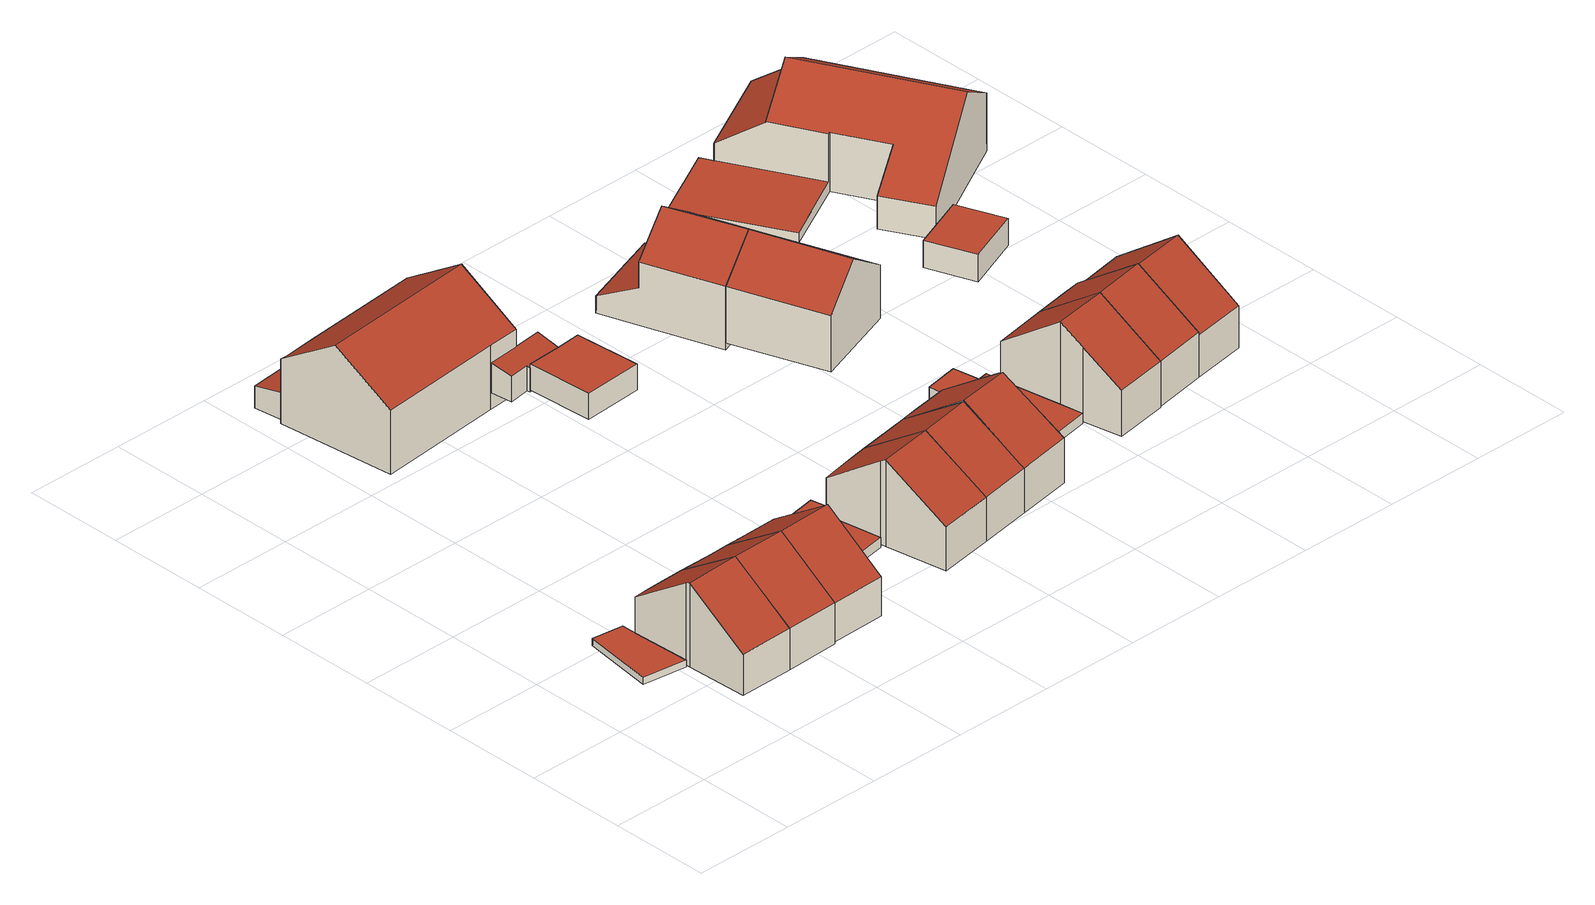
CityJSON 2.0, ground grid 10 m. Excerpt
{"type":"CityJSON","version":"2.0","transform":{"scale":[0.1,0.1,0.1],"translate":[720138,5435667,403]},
"CityObjects":{
"building1":{"type":"Building","attributes":{"Gemeindeschluessel":"09375181","HoeheDach":"410.240","HoeheGrund":"409.537","Methode":"2000","NiedrigsteTraufeDesGebaeudes":"410.240","Geometrietyp2DReferenz":"3000","measuredHeight":0.703,"function":"31001_2000","roofType":"1000","storeysAboveGround":1},"geometry":[{"type":"Solid","lod":"2","boundaries":[[[[0,1,2,3]],[[4,5,1,0]],[[6,7,8,9]],[[1,5,8,7,2]],[[9,8,5,4]],[[3,2,7,6]],[[3,6,9,4,0]]]],"semantics":{"surfaces":[{"type":"WallSurface","Flaeche":"3.077","Z_MAX":"0.703","Z_MAX_ASL":"410.240","Z_MIN":"0.003","Z_MIN_ASL":"409.540"},{"type":"WallSurface","Flaeche":"4.131","Z_MAX":"0.703","Z_MAX_ASL":"410.240","Z_MIN":"0.003","Z_MIN_ASL":"409.540"},{"type":"WallSurface","Flaeche":"2.211","Z_MAX":"0.703","Z_MAX_ASL":"410.240","Z_MIN":"0.003","Z_MIN_ASL":"409.540"},{"type":"RoofSurface","Dachneigung":"90.000","Dachorientierung":"-1.000","Flaeche":"27.437","Z_MAX":"0.703","Z_MAX_ASL":"410.240","Z_MIN":"0.703","Z_MIN_ASL":"410.240"},{"type":"WallSurface","Flaeche":"1.050","Z_MAX":"0.703","Z_MAX_ASL":"410.240","Z_MIN":"0.003","Z_MIN_ASL":"409.540"},{"type":"WallSurface","Flaeche":"5.087","Z_MAX":"0.703","Z_MAX_ASL":"410.240","Z_MIN":"0.003","Z_MIN_ASL":"409.540"},{"type":"GroundSurface","Flaeche":"27.437","Z_MAX":"0.003","Z_MAX_ASL":"409.540","Z_MIN":"0.003","Z_MIN_ASL":"409.540"}],"values":[[0,1,2,3,4,5,6]]}}]},
"building2":{"type":"Building","attributes":{"Gemeindeschluessel":"09375181","HoeheDach":"418.104","HoeheGrund":"409.719","Methode":"2000","NiedrigsteTraufeDesGebaeudes":"413.827","Geometrietyp2DReferenz":"3000","measuredHeight":8.38,"function":"31001_1000","roofType":"3100","storeysAboveGround":2},"address":[{"Country":"Germany","Locality":"Pettendorf","ThoroughfareName":"Günzenried 7"}],"geometry":[{"type":"Solid","lod":"2","boundaries":[[[[10,11,12,13,14,15,16,17]],[[11,18,19,12]],[[20,21,22,18]],[[14,23,24,15]],[[19,18,22,24,23,25]],[[10,20,18,11]],[[12,19,25,13]],[[17,21,20,10]],[[13,25,23,14]],[[21,17,16,15,24,22]]]],"semantics":{"surfaces":[{"type":"GroundSurface","Flaeche":"69.601","Z_MAX":"0.001","Z_MAX_ASL":"409.720","Z_MIN":"0.001","Z_MIN_ASL":"409.720"},{"type":"WallSurface","Flaeche":"2.973","Z_MAX":"8.378","Z_MAX_ASL":"418.097","Z_MIN":"0.001","Z_MIN_ASL":"409.720"},{"type":"RoofSurface","Dachneigung":"55.753","Dachorientierung":"178.451","Flaeche":"42.053","Z_MAX":"8.385","Z_MAX_ASL":"418.104","Z_MIN":"4.108","Z_MIN_ASL":"413.827"},{"type":"WallSurface","Flaeche":"14.812","Z_MAX":"4.115","Z_MAX_ASL":"413.834","Z_MIN":"0.001","Z_MIN_ASL":"409.720"},{"type":"RoofSurface","Dachneigung":"55.755","Dachorientierung":"358.351","Flaeche":"42.145","Z_MAX":"8.385","Z_MAX_ASL":"418.104","Z_MIN":"4.113","Z_MIN_ASL":"413.832"},{"type":"WallSurface","Flaeche":"39.129","Z_MAX":"8.378","Z_MAX_ASL":"418.097","Z_MIN":"0.001","Z_MIN_ASL":"409.720"},{"type":"WallSurface","Flaeche":"36.136","Z_MAX":"8.133","Z_MAX_ASL":"417.852","Z_MIN":"0.001","Z_MIN_ASL":"409.720"},{"type":"WallSurface","Flaeche":"22.797","Z_MAX":"4.122","Z_MAX_ASL":"413.840","Z_MIN":"0.001","Z_MIN_ASL":"409.720"},{"type":"WallSurface","Flaeche":"8.065","Z_MAX":"4.115","Z_MAX_ASL":"413.834","Z_MIN":"0.001","Z_MIN_ASL":"409.720"},{"type":"WallSurface","Flaeche":"78.360","Z_MAX":"8.385","Z_MAX_ASL":"418.104","Z_MIN":"0.001","Z_MIN_ASL":"409.720"}],"values":[[0,1,2,3,4,5,6,7,8,9]]}}]},
"building3":{"type":"Building","attributes":{"Gemeindeschluessel":"09375181","HoeheDach":"418.100","HoeheGrund":"409.719","Methode":"2000","NiedrigsteTraufeDesGebaeudes":"413.834","Geometrietyp2DReferenz":"3000","measuredHeight":8.38,"function":"31001_1000","roofType":"3100","storeysAboveGround":2},"address":[{"Country":"Germany","Locality":"Pettendorf","ThoroughfareName":"Günzenried 7a"}],"geometry":[{"type":"Solid","lod":"2","boundaries":[[[[26,27,21,17]],[[16,17,21,22,24,15]],[[21,27,28,22]],[[29,30,31,32]],[[15,24,30,29]],[[17,16,15,29,32,33,26]],[[27,26,33,32,31,28]],[[22,28,31,30,24]]]],"semantics":{"surfaces":[{"type":"WallSurface","Flaeche":"22.141","Z_MAX":"4.115","Z_MAX_ASL":"413.834","Z_MIN":"0.001","Z_MIN_ASL":"409.720"},{"type":"WallSurface","Flaeche":"78.361","Z_MAX":"8.381","Z_MAX_ASL":"418.100","Z_MIN":"0.001","Z_MIN_ASL":"409.720"},{"type":"RoofSurface","Dachneigung":"55.777","Dachorientierung":"178.506","Flaeche":"40.784","Z_MAX":"8.381","Z_MAX_ASL":"418.100","Z_MIN":"4.115","Z_MIN_ASL":"413.834"},{"type":"WallSurface","Flaeche":"7.819","Z_MAX":"4.115","Z_MAX_ASL":"413.834","Z_MIN":"0.001","Z_MIN_ASL":"409.720"},{"type":"WallSurface","Flaeche":"14.240","Z_MAX":"4.115","Z_MAX_ASL":"413.834","Z_MIN":"0.001","Z_MIN_ASL":"409.720"},{"type":"GroundSurface","Flaeche":"67.382","Z_MAX":"0.001","Z_MAX_ASL":"409.720","Z_MIN":"0.001","Z_MIN_ASL":"409.720"},{"type":"WallSurface","Flaeche":"78.362","Z_MAX":"8.381","Z_MAX_ASL":"418.100","Z_MIN":"0.001","Z_MIN_ASL":"409.720"},{"type":"RoofSurface","Dachneigung":"55.777","Dachorientierung":"358.510","Flaeche":"40.707","Z_MAX":"8.381","Z_MAX_ASL":"418.100","Z_MIN":"4.115","Z_MIN_ASL":"413.834"}],"values":[[0,1,2,3,4,5,6,7]]}}]},
"building4":{"type":"Building","attributes":{"Gemeindeschluessel":"09375181","HoeheDach":"418.102","HoeheGrund":"409.871","Methode":"2000","NiedrigsteTraufeDesGebaeudes":"413.831","Geometrietyp2DReferenz":"3000","measuredHeight":8.23,"function":"31001_1000","roofType":"3100","storeysAboveGround":2},"address":[{"Country":"Germany","Locality":"Pettendorf","ThoroughfareName":"Günzenried 7b"}],"geometry":[{"type":"Solid","lod":"2","boundaries":[[[[28,34,35,36,37,31]],[[38,36,35,39]],[[27,40,34,28]],[[41,37,36,38]],[[42,40,27,43]],[[39,35,34,44]],[[44,34,40,42]],[[45,31,37,41]],[[43,46,45,41,38,39,44,42]],[[46,43,27,28,31,45]]]],"semantics":{"surfaces":[{"type":"RoofSurface","Dachneigung":"55.768","Dachorientierung":"358.454","Flaeche":"42.275","Z_MAX":"8.231","Z_MAX_ASL":"418.102","Z_MIN":"3.963","Z_MIN_ASL":"413.834"},{"type":"WallSurface","Flaeche":"37.268","Z_MAX":"8.149","Z_MAX_ASL":"418.020","Z_MIN":"-0.001","Z_MIN_ASL":"409.870"},{"type":"RoofSurface","Dachneigung":"55.747","Dachorientierung":"178.455","Flaeche":"42.134","Z_MAX":"8.231","Z_MAX_ASL":"418.102","Z_MIN":"3.960","Z_MIN_ASL":"413.831"},{"type":"WallSurface","Flaeche":"15.865","Z_MAX":"3.964","Z_MAX_ASL":"413.835","Z_MIN":"-0.001","Z_MIN_ASL":"409.870"},{"type":"WallSurface","Flaeche":"22.010","Z_MAX":"3.967","Z_MAX_ASL":"413.838","Z_MIN":"-0.001","Z_MIN_ASL":"409.870"},{"type":"WallSurface","Flaeche":"0.996","Z_MAX":"8.231","Z_MAX_ASL":"418.102","Z_MIN":"-0.001","Z_MIN_ASL":"409.870"},{"type":"WallSurface","Flaeche":"38.195","Z_MAX":"8.231","Z_MAX_ASL":"418.102","Z_MIN":"-0.001","Z_MIN_ASL":"409.870"},{"type":"WallSurface","Flaeche":"6.187","Z_MAX":"3.964","Z_MAX_ASL":"413.835","Z_MIN":"-0.001","Z_MIN_ASL":"409.870"},{"type":"GroundSurface","Flaeche":"69.778","Z_MAX":"-0.001","Z_MAX_ASL":"409.870","Z_MIN":"-0.001","Z_MIN_ASL":"409.870"},{"type":"WallSurface","Flaeche":"76.481","Z_MAX":"8.231","Z_MAX_ASL":"418.102","Z_MIN":"-0.001","Z_MIN_ASL":"409.870"}],"values":[[0,1,2,3,4,5,6,7,8,9]]}}]},
"building5":{"type":"Building","attributes":{"Gemeindeschluessel":"09375181","HoeheDach":"411.640","HoeheGrund":"409.744","Methode":"2000","NiedrigsteTraufeDesGebaeudes":"410.906","Geometrietyp2DReferenz":"3000","measuredHeight":1.9,"function":"31001_2000","roofType":"1000","storeysAboveGround":1},"geometry":[{"type":"Solid","lod":"2","boundaries":[[[[47,48,49,50,51,52]],[[50,49,53,54]],[[55,56,48,47]],[[57,58,54,53,59,60]],[[52,51,58,57]],[[60,59,56,55]],[[59,53,49,48,56]],[[47,52,57,60,55]],[[58,51,50,54]]]],"semantics":{"surfaces":[{"type":"WallSurface","Flaeche":"9.566","Z_MAX":"1.896","Z_MAX_ASL":"411.640","Z_MIN":"-0.004","Z_MIN_ASL":"409.740"},{"type":"WallSurface","Flaeche":"2.457","Z_MAX":"1.896","Z_MAX_ASL":"411.640","Z_MIN":"1.162","Z_MIN_ASL":"410.906"},{"type":"WallSurface","Flaeche":"6.007","Z_MAX":"1.896","Z_MAX_ASL":"411.640","Z_MIN":"-0.004","Z_MIN_ASL":"409.740"},{"type":"WallSurface","Flaeche":"7.437","Z_MAX":"1.896","Z_MAX_ASL":"411.640","Z_MIN":"-0.004","Z_MIN_ASL":"409.740"},{"type":"WallSurface","Flaeche":"4.795","Z_MAX":"1.162","Z_MAX_ASL":"410.906","Z_MIN":"-0.004","Z_MIN_ASL":"409.740"},{"type":"WallSurface","Flaeche":"2.206","Z_MAX":"1.896","Z_MAX_ASL":"411.640","Z_MIN":"-0.004","Z_MIN_ASL":"409.740"},{"type":"RoofSurface","Dachneigung":"90.000","Dachorientierung":"-1.000","Flaeche":"4.910","Z_MAX":"1.896","Z_MAX_ASL":"411.640","Z_MIN":"1.896","Z_MIN_ASL":"411.640"},{"type":"GroundSurface","Flaeche":"26.334","Z_MAX":"-0.004","Z_MAX_ASL":"409.740","Z_MIN":"-0.004","Z_MIN_ASL":"409.740"},{"type":"RoofSurface","Dachneigung":"90.000","Dachorientierung":"-1.000","Flaeche":"21.423","Z_MAX":"1.162","Z_MAX_ASL":"410.906","Z_MIN":"1.162","Z_MIN_ASL":"410.906"}],"values":[[0,1,2,3,4,5,6,7,8]]}}]},
"building6":{"type":"Building","attributes":{"Gemeindeschluessel":"09375181","HoeheDach":"411.640","HoeheGrund":"409.740","Methode":"2000","NiedrigsteTraufeDesGebaeudes":"410.696","Geometrietyp2DReferenz":"3000","measuredHeight":1.9,"function":"31001_2463","roofType":"1000","storeysAboveGround":1},"geometry":[{"type":"Solid","lod":"2","boundaries":[[[[61,62,63,64,65]],[[52,66,67,68,48,47]],[[65,64,69,70]],[[52,47,61,65,70]],[[47,48,62,61]],[[70,69,66,52]],[[68,63,62,48]],[[64,63,68,67]],[[66,69,64,67]]]],"semantics":{"surfaces":[{"type":"WallSurface","Flaeche":"2.806","Z_MAX":"1.900","Z_MAX_ASL":"411.640","Z_MIN":"0.000","Z_MIN_ASL":"409.740"},{"type":"WallSurface","Flaeche":"8.339","Z_MAX":"1.900","Z_MAX_ASL":"411.640","Z_MIN":"0.000","Z_MIN_ASL":"409.740"},{"type":"WallSurface","Flaeche":"5.515","Z_MAX":"0.956","Z_MAX_ASL":"410.696","Z_MIN":"0.000","Z_MIN_ASL":"409.740"},{"type":"GroundSurface","Flaeche":"25.412","Z_MAX":"0.000","Z_MAX_ASL":"409.740","Z_MIN":"0.000","Z_MIN_ASL":"409.740"},{"type":"WallSurface","Flaeche":"6.572","Z_MAX":"1.900","Z_MAX_ASL":"411.640","Z_MIN":"0.000","Z_MIN_ASL":"409.740"},{"type":"WallSurface","Flaeche":"3.367","Z_MAX":"0.956","Z_MAX_ASL":"410.696","Z_MIN":"0.000","Z_MIN_ASL":"409.740"},{"type":"RoofSurface","Dachneigung":"90.000","Dachorientierung":"-1.000","Flaeche":"5.155","Z_MAX":"1.900","Z_MAX_ASL":"411.640","Z_MIN":"1.900","Z_MIN_ASL":"411.640"},{"type":"WallSurface","Flaeche":"3.305","Z_MAX":"1.900","Z_MAX_ASL":"411.640","Z_MIN":"0.956","Z_MIN_ASL":"410.696"},{"type":"RoofSurface","Dachneigung":"90.000","Dachorientierung":"-1.000","Flaeche":"20.257","Z_MAX":"0.956","Z_MAX_ASL":"410.696","Z_MIN":"0.956","Z_MIN_ASL":"410.696"}],"values":[[0,1,2,3,4,5,6,7,8]]}}]},
"building7":{"type":"Building","attributes":{"Gemeindeschluessel":"09375181","HoeheDach":"406.525","HoeheGrund":"403.710","Methode":"1000","NiedrigsteTraufeDesGebaeudes":"405.881","Geometrietyp2DReferenz":"3000","measuredHeight":2.81,"function":"31001_2000","roofType":"2100"},"geometry":[{"type":"Solid","lod":"2","boundaries":[[[[71,72,73,74]],[[75,76,72,71]],[[74,77,75,71]],[[74,73,78,77]],[[72,76,78,73]],[[77,78,76,75]]]],"semantics":{"surfaces":[{"type":"WallSurface","Flaeche":"8.473","Z_MAX":"2.805","Z_MAX_ASL":"406.515","Z_MIN":"0.000","Z_MIN_ASL":"403.710"},{"type":"WallSurface","Flaeche":"10.912","Z_MAX":"2.815","Z_MAX_ASL":"406.525","Z_MIN":"0.000","Z_MIN_ASL":"403.710"},{"type":"GroundSurface","Flaeche":"13.328","Z_MAX":"0.000","Z_MAX_ASL":"403.710","Z_MIN":"0.000","Z_MIN_ASL":"403.710"},{"type":"WallSurface","Flaeche":"8.439","Z_MAX":"2.171","Z_MAX_ASL":"405.881","Z_MIN":"0.000","Z_MIN_ASL":"403.710"},{"type":"RoofSurface","Dachneigung":"79.448","Dachorientierung":"354.302","Flaeche":"13.557","Z_MAX":"2.815","Z_MAX_ASL":"406.525","Z_MIN":"2.171","Z_MIN_ASL":"405.881"},{"type":"WallSurface","Flaeche":"8.614","Z_MAX":"2.815","Z_MAX_ASL":"406.525","Z_MIN":"0.000","Z_MIN_ASL":"403.710"}],"values":[[0,1,2,3,4,5]]}}]},
"building8":{"type":"Building","attributes":{"Gemeindeschluessel":"09375181","HoeheDach":"418.650","HoeheGrund":"409.986","Methode":"2000","NiedrigsteTraufeDesGebaeudes":"414.429","Geometrietyp2DReferenz":"3000","measuredHeight":8.66,"function":"31001_1000","roofType":"3100","storeysAboveGround":2},"address":[{"Country":"Germany","Locality":"Pettendorf","ThoroughfareName":"Günzenried 7c"}],"geometry":[{"type":"Solid","lod":"2","boundaries":[[[[79,80,81,82]],[[83,84,85,80]],[[86,87,88,81,80,85]],[[89,79,82,90,91,92,93,94]],[[90,88,87,91]],[[89,83,80,79]],[[94,84,83,89]],[[93,92,86,85,84,94]],[[91,87,86,92]],[[82,81,88,90]]]],"semantics":{"surfaces":[{"type":"WallSurface","Flaeche":"4.213","Z_MAX":"8.656","Z_MAX_ASL":"418.642","Z_MIN":"0.004","Z_MIN_ASL":"409.990"},{"type":"RoofSurface","Dachneigung":"56.120","Dachorientierung":"170.316","Flaeche":"41.755","Z_MAX":"8.664","Z_MAX_ASL":"418.650","Z_MIN":"4.458","Z_MIN_ASL":"414.444"},{"type":"RoofSurface","Dachneigung":"56.120","Dachorientierung":"350.316","Flaeche":"41.847","Z_MAX":"8.664","Z_MAX_ASL":"418.650","Z_MIN":"4.443","Z_MIN_ASL":"414.429"},{"type":"GroundSurface","Flaeche":"69.407","Z_MAX":"0.004","Z_MAX_ASL":"409.990","Z_MIN":"0.004","Z_MIN_ASL":"409.990"},{"type":"WallSurface","Flaeche":"16.464","Z_MAX":"4.457","Z_MAX_ASL":"414.443","Z_MIN":"0.004","Z_MIN_ASL":"409.990"},{"type":"WallSurface","Flaeche":"41.181","Z_MAX":"8.664","Z_MAX_ASL":"418.650","Z_MIN":"0.004","Z_MIN_ASL":"409.990"},{"type":"WallSurface","Flaeche":"24.623","Z_MAX":"4.458","Z_MAX_ASL":"414.444","Z_MIN":"0.004","Z_MIN_ASL":"409.990"},{"type":"WallSurface","Flaeche":"82.244","Z_MAX":"8.664","Z_MAX_ASL":"418.650","Z_MIN":"0.004","Z_MIN_ASL":"409.990"},{"type":"WallSurface","Flaeche":"8.180","Z_MAX":"4.457","Z_MAX_ASL":"414.443","Z_MIN":"0.004","Z_MIN_ASL":"409.990"},{"type":"WallSurface","Flaeche":"36.814","Z_MAX":"8.322","Z_MAX_ASL":"418.308","Z_MIN":"0.004","Z_MIN_ASL":"409.990"}],"values":[[0,1,2,3,4,5,6,7,8,9]]}}]},
"building9":{"type":"Building","attributes":{"Gemeindeschluessel":"09375181","HoeheDach":"414.226","HoeheGrund":"403.870","Methode":"1000","NiedrigsteTraufeDesGebaeudes":"410.283","Geometrietyp2DReferenz":"3000","measuredHeight":10.36,"function":"31001_2000","roofType":"3100"},"geometry":[{"type":"Solid","lod":"2","boundaries":[[[[95,96,97,98]],[[99,100,101,102]],[[103,104,100,99]],[[102,101,105,106]],[[106,105,107,96,95]],[[108,107,105,101,100,104]],[[98,97,109,110]],[[110,109,108,104,103]],[[109,97,96,107,108]],[[106,95,98,110,103,99,102]]]],"semantics":{"surfaces":[{"type":"WallSurface","Flaeche":"20.884","Z_MAX":"6.418","Z_MAX_ASL":"410.288","Z_MIN":"0.000","Z_MIN_ASL":"403.870"},{"type":"WallSurface","Flaeche":"24.978","Z_MAX":"6.442","Z_MAX_ASL":"410.312","Z_MIN":"0.000","Z_MIN_ASL":"403.870"},{"type":"WallSurface","Flaeche":"3.992","Z_MAX":"6.426","Z_MAX_ASL":"410.296","Z_MIN":"0.000","Z_MIN_ASL":"403.870"},{"type":"WallSurface","Flaeche":"74.617","Z_MAX":"6.442","Z_MAX_ASL":"410.312","Z_MIN":"0.000","Z_MIN_ASL":"403.870"},{"type":"WallSurface","Flaeche":"99.972","Z_MAX":"10.356","Z_MAX_ASL":"414.226","Z_MIN":"0.000","Z_MIN_ASL":"403.870"},{"type":"RoofSurface","Dachneigung":"56.533","Dachorientierung":"354.628","Flaeche":"114.742","Z_MAX":"10.356","Z_MAX_ASL":"414.226","Z_MIN":"6.413","Z_MIN_ASL":"410.283"},{"type":"WallSurface","Flaeche":"82.433","Z_MAX":"6.418","Z_MAX_ASL":"410.288","Z_MIN":"0.000","Z_MIN_ASL":"403.870"},{"type":"WallSurface","Flaeche":"99.851","Z_MAX":"10.356","Z_MAX_ASL":"414.226","Z_MIN":"0.000","Z_MIN_ASL":"403.870"},{"type":"RoofSurface","Dachneigung":"56.537","Dachorientierung":"174.627","Flaeche":"115.060","Z_MAX":"10.356","Z_MAX_ASL":"414.226","Z_MIN":"6.415","Z_MIN_ASL":"410.285"},{"type":"GroundSurface","Flaeche":"191.705","Z_MAX":"0.000","Z_MAX_ASL":"403.870","Z_MIN":"0.000","Z_MIN_ASL":"403.870"}],"values":[[0,1,2,3,4,5,6,7,8,9]]}}]},
"building10":{"type":"Building","attributes":{"Gemeindeschluessel":"09375181","HoeheDach":"418.650","HoeheGrund":"409.986","Methode":"2000","NiedrigsteTraufeDesGebaeudes":"414.430","Geometrietyp2DReferenz":"3000","measuredHeight":8.66,"function":"31001_1000","roofType":"3100","storeysAboveGround":2},"address":[{"Country":"Germany","Locality":"Pettendorf","ThoroughfareName":"Günzenried 7d"}],"geometry":[{"type":"Solid","lod":"2","boundaries":[[[[111,112,113,114]],[[92,86,112,111]],[[115,116,84,94]],[[117,115,94,93,92,111,114]],[[93,94,84,85,86,92]],[[84,116,118,85]],[[113,112,86,85,118]],[[117,114,113,118,116,115]]]],"semantics":{"surfaces":[{"type":"WallSurface","Flaeche":"7.362","Z_MAX":"4.458","Z_MAX_ASL":"414.443","Z_MIN":"0.004","Z_MIN_ASL":"409.990"},{"type":"WallSurface","Flaeche":"16.493","Z_MAX":"4.458","Z_MAX_ASL":"414.443","Z_MIN":"0.004","Z_MIN_ASL":"409.990"},{"type":"WallSurface","Flaeche":"24.059","Z_MAX":"4.458","Z_MAX_ASL":"414.444","Z_MIN":"0.004","Z_MIN_ASL":"409.990"},{"type":"GroundSurface","Flaeche":"67.518","Z_MAX":"0.004","Z_MAX_ASL":"409.990","Z_MIN":"0.004","Z_MIN_ASL":"409.990"},{"type":"WallSurface","Flaeche":"82.229","Z_MAX":"8.659","Z_MAX_ASL":"418.645","Z_MIN":"0.004","Z_MIN_ASL":"409.990"},{"type":"RoofSurface","Dachneigung":"56.165","Dachorientierung":"170.700","Flaeche":"40.713","Z_MAX":"8.664","Z_MAX_ASL":"418.650","Z_MIN":"4.458","Z_MIN_ASL":"414.444"},{"type":"RoofSurface","Dachneigung":"56.134","Dachorientierung":"350.625","Flaeche":"40.586","Z_MAX":"8.664","Z_MAX_ASL":"418.650","Z_MIN":"4.444","Z_MIN_ASL":"414.430"},{"type":"WallSurface","Flaeche":"82.288","Z_MAX":"8.664","Z_MAX_ASL":"418.650","Z_MIN":"0.004","Z_MIN_ASL":"409.990"}],"values":[[0,1,2,3,4,5,6,7]]}}]},
"building11":{"type":"Building","attributes":{"Gemeindeschluessel":"09375181","HoeheDach":"408.628","HoeheGrund":"405.550","Methode":"2000","NiedrigsteTraufeDesGebaeudes":"408.019","Geometrietyp2DReferenz":"3000","measuredHeight":3.08,"function":"31001_2000","roofType":"2100"},"geometry":[{"type":"Solid","lod":"2","boundaries":[[[[119,120,121,122,123,124,125]],[[126,122,121,127]],[[128,120,119,129]],[[130,124,123,131]],[[132,130,131,126,127,128,129]],[[132,125,124,130]],[[129,119,125,132]],[[131,123,122,126]],[[127,121,120,128]]]],"semantics":{"surfaces":[{"type":"RoofSurface","Dachneigung":"76.547","Dachorientierung":"174.964","Flaeche":"14.711","Z_MAX":"3.078","Z_MAX_ASL":"408.628","Z_MIN":"2.469","Z_MIN_ASL":"408.019"},{"type":"WallSurface","Flaeche":"9.523","Z_MAX":"2.489","Z_MAX_ASL":"408.039","Z_MIN":"0.000","Z_MIN_ASL":"405.550"},{"type":"WallSurface","Flaeche":"5.364","Z_MAX":"2.554","Z_MAX_ASL":"408.104","Z_MIN":"0.000","Z_MIN_ASL":"405.550"},{"type":"WallSurface","Flaeche":"8.526","Z_MAX":"3.078","Z_MAX_ASL":"408.628","Z_MIN":"0.000","Z_MIN_ASL":"405.550"},{"type":"GroundSurface","Flaeche":"14.307","Z_MAX":"0.000","Z_MAX_ASL":"405.550","Z_MIN":"0.000","Z_MIN_ASL":"405.550"},{"type":"WallSurface","Flaeche":"10.008","Z_MAX":"3.078","Z_MAX_ASL":"408.628","Z_MIN":"0.000","Z_MIN_ASL":"405.550"},{"type":"WallSurface","Flaeche":"6.246","Z_MAX":"3.072","Z_MAX_ASL":"408.622","Z_MIN":"0.000","Z_MIN_ASL":"405.550"},{"type":"WallSurface","Flaeche":"6.987","Z_MAX":"3.072","Z_MAX_ASL":"408.622","Z_MIN":"0.000","Z_MIN_ASL":"405.550"},{"type":"WallSurface","Flaeche":"0.683","Z_MAX":"2.554","Z_MAX_ASL":"408.104","Z_MIN":"0.000","Z_MIN_ASL":"405.550"}],"values":[[0,1,2,3,4,5,6,7,8]]}}]},
"building12":{"type":"Building","attributes":{"Gemeindeschluessel":"09375181","HoeheDach":"418.653","HoeheGrund":"410.023","Methode":"2000","NiedrigsteTraufeDesGebaeudes":"414.438","Geometrietyp2DReferenz":"3000","measuredHeight":8.63,"function":"31001_1000","roofType":"3100","storeysAboveGround":2},"address":[{"Country":"Germany","Locality":"Pettendorf","ThoroughfareName":"Günzenried 7e"}],"geometry":[{"type":"Solid","lod":"2","boundaries":[[[[115,117,114,133,134,135,136,137]],[[116,138,139,140]],[[117,115,116,140,113,114]],[[136,139,138,137]],[[140,139,141,142,143,113]],[[134,142,141,135]],[[137,138,116,115]],[[133,143,142,134]],[[114,113,143,133]],[[135,141,139,136]]]],"semantics":{"surfaces":[{"type":"GroundSurface","Flaeche":"69.559","Z_MAX":"-0.003","Z_MAX_ASL":"410.020","Z_MIN":"-0.003","Z_MIN_ASL":"410.020"},{"type":"RoofSurface","Dachneigung":"56.183","Dachorientierung":"170.453","Flaeche":"41.805","Z_MAX":"8.630","Z_MAX_ASL":"418.653","Z_MIN":"4.415","Z_MIN_ASL":"414.438"},{"type":"WallSurface","Flaeche":"81.956","Z_MAX":"8.630","Z_MAX_ASL":"418.653","Z_MIN":"-0.003","Z_MIN_ASL":"410.020"},{"type":"WallSurface","Flaeche":"40.911","Z_MAX":"8.621","Z_MAX_ASL":"418.644","Z_MIN":"-0.003","Z_MIN_ASL":"410.020"},{"type":"RoofSurface","Dachneigung":"56.161","Dachorientierung":"350.588","Flaeche":"41.929","Z_MAX":"8.630","Z_MAX_ASL":"418.653","Z_MIN":"4.421","Z_MIN_ASL":"414.444"},{"type":"WallSurface","Flaeche":"36.837","Z_MAX":"8.301","Z_MAX_ASL":"418.324","Z_MIN":"-0.003","Z_MIN_ASL":"410.020"},{"type":"WallSurface","Flaeche":"24.476","Z_MAX":"4.433","Z_MAX_ASL":"414.456","Z_MIN":"-0.003","Z_MIN_ASL":"410.020"},{"type":"WallSurface","Flaeche":"16.376","Z_MAX":"4.424","Z_MAX_ASL":"414.447","Z_MIN":"-0.003","Z_MIN_ASL":"410.020"},{"type":"WallSurface","Flaeche":"8.250","Z_MAX":"4.424","Z_MAX_ASL":"414.447","Z_MIN":"-0.003","Z_MIN_ASL":"410.020"},{"type":"WallSurface","Flaeche":"4.035","Z_MAX":"8.621","Z_MAX_ASL":"418.644","Z_MIN":"-0.003","Z_MIN_ASL":"410.020"}],"values":[[0,1,2,3,4,5,6,7,8,9]]}}]},
"building13":{"type":"Building","attributes":{"Gemeindeschluessel":"09375181","HoeheDach":"408.376","HoeheGrund":"405.790","Methode":"1000","NiedrigsteTraufeDesGebaeudes":"408.376","Geometrietyp2DReferenz":"3000","measuredHeight":2.59,"function":"31001_2000","roofType":"1000"},"geometry":[{"type":"Solid","lod":"2","boundaries":[[[[144,145,146,147]],[[147,146,148,149]],[[150,151,152,153]],[[149,148,151,150]],[[153,152,145,144]],[[149,150,153,144,147]],[[146,145,152,151,148]]]],"semantics":{"surfaces":[{"type":"WallSurface","Flaeche":"15.576","Z_MAX":"2.586","Z_MAX_ASL":"408.376","Z_MIN":"0.000","Z_MIN_ASL":"405.790"},{"type":"WallSurface","Flaeche":"17.207","Z_MAX":"2.586","Z_MAX_ASL":"408.376","Z_MIN":"0.000","Z_MIN_ASL":"405.790"},{"type":"WallSurface","Flaeche":"5.563","Z_MAX":"2.586","Z_MAX_ASL":"408.376","Z_MIN":"0.000","Z_MIN_ASL":"405.790"},{"type":"WallSurface","Flaeche":"9.934","Z_MAX":"2.586","Z_MAX_ASL":"408.376","Z_MIN":"0.000","Z_MIN_ASL":"405.790"},{"type":"WallSurface","Flaeche":"17.106","Z_MAX":"2.586","Z_MAX_ASL":"408.376","Z_MIN":"0.000","Z_MIN_ASL":"405.790"},{"type":"GroundSurface","Flaeche":"39.871","Z_MAX":"0.000","Z_MAX_ASL":"405.790","Z_MIN":"0.000","Z_MIN_ASL":"405.790"},{"type":"RoofSurface","Dachneigung":"90.000","Dachorientierung":"-1.000","Flaeche":"39.871","Z_MAX":"2.586","Z_MAX_ASL":"408.376","Z_MIN":"2.586","Z_MIN_ASL":"408.376"}],"values":[[0,1,2,3,4,5,6]]}}]},
"building14":{"type":"Building","attributes":{"Gemeindeschluessel":"09375181","HoeheDach":"414.070","HoeheGrund":"410.075","Methode":"9999","NiedrigsteTraufeDesGebaeudes":"414.070","Geometrietyp2DReferenz":"3000","measuredHeight":4,"function":"31001_2463","roofType":"1000","storeysAboveGround":1},"geometry":[{"type":"Solid","lod":"2","boundaries":[[[[154,155,156,157]],[[158,159,155,154]],[[157,156,160,161]],[[162,158,154,157,161]],[[162,163,159,158]],[[160,156,155,159,163]],[[161,160,163,162]]]],"semantics":{"surfaces":[{"type":"WallSurface","Flaeche":"13.783","Z_MAX":"3.995","Z_MAX_ASL":"414.070","Z_MIN":"-0.005","Z_MIN_ASL":"410.070"},{"type":"WallSurface","Flaeche":"29.191","Z_MAX":"3.995","Z_MAX_ASL":"414.070","Z_MIN":"-0.005","Z_MIN_ASL":"410.070"},{"type":"WallSurface","Flaeche":"23.154","Z_MAX":"3.995","Z_MAX_ASL":"414.070","Z_MIN":"-0.005","Z_MIN_ASL":"410.070"},{"type":"GroundSurface","Flaeche":"25.090","Z_MAX":"-0.005","Z_MAX_ASL":"410.070","Z_MIN":"-0.005","Z_MIN_ASL":"410.070"},{"type":"WallSurface","Flaeche":"13.817","Z_MAX":"3.995","Z_MAX_ASL":"414.070","Z_MIN":"-0.005","Z_MIN_ASL":"410.070"},{"type":"RoofSurface","Dachneigung":"90.000","Dachorientierung":"-1.000","Flaeche":"25.090","Z_MAX":"3.995","Z_MAX_ASL":"414.070","Z_MIN":"3.995","Z_MIN_ASL":"414.070"},{"type":"WallSurface","Flaeche":"5.839","Z_MAX":"3.995","Z_MAX_ASL":"414.070","Z_MIN":"-0.005","Z_MIN_ASL":"410.070"}],"values":[[0,1,2,3,4,5,6]]}}]},
"building15":{"type":"Building","attributes":{"Gemeindeschluessel":"09375181","HoeheDach":"411.070","HoeheGrund":"410.086","Methode":"2000","NiedrigsteTraufeDesGebaeudes":"411.070","Geometrietyp2DReferenz":"3000","measuredHeight":0.984,"function":"31001_2463","roofType":"1000","storeysAboveGround":1},"geometry":[{"type":"Solid","lod":"2","boundaries":[[[[164,165,166,167]],[[168,169,170,171]],[[171,170,172,173]],[[167,166,169,168]],[[174,175,165,164]],[[169,166,165,175,172,170]],[[171,173,174,164,167,168]],[[173,172,175,174]]]],"semantics":{"surfaces":[{"type":"WallSurface","Flaeche":"2.227","Z_MAX":"0.984","Z_MAX_ASL":"411.070","Z_MIN":"0.004","Z_MIN_ASL":"410.090"},{"type":"WallSurface","Flaeche":"9.828","Z_MAX":"0.984","Z_MAX_ASL":"411.070","Z_MIN":"0.004","Z_MIN_ASL":"410.090"},{"type":"WallSurface","Flaeche":"3.390","Z_MAX":"0.984","Z_MAX_ASL":"411.070","Z_MIN":"0.004","Z_MIN_ASL":"410.090"},{"type":"WallSurface","Flaeche":"3.380","Z_MAX":"0.984","Z_MAX_ASL":"411.070","Z_MIN":"0.004","Z_MIN_ASL":"410.090"},{"type":"WallSurface","Flaeche":"6.142","Z_MAX":"0.984","Z_MAX_ASL":"411.070","Z_MIN":"0.004","Z_MIN_ASL":"410.090"},{"type":"RoofSurface","Dachneigung":"90.000","Dachorientierung":"-1.000","Flaeche":"34.551","Z_MAX":"0.984","Z_MAX_ASL":"411.070","Z_MIN":"0.984","Z_MIN_ASL":"411.070"},{"type":"GroundSurface","Flaeche":"34.551","Z_MAX":"0.004","Z_MAX_ASL":"410.090","Z_MIN":"0.004","Z_MIN_ASL":"410.090"},{"type":"WallSurface","Flaeche":"1.458","Z_MAX":"0.984","Z_MAX_ASL":"411.070","Z_MIN":"0.004","Z_MIN_ASL":"410.090"}],"values":[[0,1,2,3,4,5,6,7]]}}]},
"building16":{"type":"Building","attributes":{"Gemeindeschluessel":"09375181","HoeheDach":"419.300","HoeheGrund":"410.330","Methode":"2000","NiedrigsteTraufeDesGebaeudes":"414.934","Geometrietyp2DReferenz":"3000","measuredHeight":8.97,"function":"31001_1000","roofType":"3100","storeysAboveGround":2},"address":[{"Country":"Germany","Locality":"Pettendorf","ThoroughfareName":"Günzenried 7f"}],"geometry":[{"type":"Solid","lod":"2","boundaries":[[[[176,177,178,179]],[[180,181,182,183]],[[177,184,185,186,178]],[[187,186,185,188]],[[181,180,189,188,185,184]],[[190,191,177,176]],[[179,178,186,187]],[[183,190,176,179,187,188,189,180]],[[191,182,181,184,177]],[[183,182,191,190]]]],"semantics":{"surfaces":[{"type":"WallSurface","Flaeche":"42.535","Z_MAX":"8.970","Z_MAX_ASL":"419.300","Z_MIN":"0.000","Z_MIN_ASL":"410.330"},{"type":"WallSurface","Flaeche":"25.551","Z_MAX":"4.606","Z_MAX_ASL":"414.936","Z_MIN":"0.000","Z_MIN_ASL":"410.330"},{"type":"RoofSurface","Dachneigung":"55.144","Dachorientierung":"350.368","Flaeche":"42.428","Z_MAX":"8.970","Z_MAX_ASL":"419.300","Z_MIN":"4.605","Z_MIN_ASL":"414.935"},{"type":"WallSurface","Flaeche":"8.089","Z_MAX":"4.609","Z_MAX_ASL":"414.939","Z_MIN":"0.000","Z_MIN_ASL":"410.330"},{"type":"WallSurface","Flaeche":"85.072","Z_MAX":"8.970","Z_MAX_ASL":"419.300","Z_MIN":"0.000","Z_MIN_ASL":"410.330"},{"type":"WallSurface","Flaeche":"18.582","Z_MAX":"8.970","Z_MAX_ASL":"419.300","Z_MIN":"0.000","Z_MIN_ASL":"410.330"},{"type":"WallSurface","Flaeche":"17.518","Z_MAX":"4.609","Z_MAX_ASL":"414.939","Z_MIN":"0.000","Z_MIN_ASL":"410.330"},{"type":"GroundSurface","Flaeche":"69.625","Z_MAX":"0.000","Z_MAX_ASL":"410.330","Z_MIN":"0.000","Z_MIN_ASL":"410.330"},{"type":"RoofSurface","Dachneigung":"55.148","Dachorientierung":"170.364","Flaeche":"42.417","Z_MAX":"8.970","Z_MAX_ASL":"419.300","Z_MIN":"4.604","Z_MIN_ASL":"414.934"},{"type":"WallSurface","Flaeche":"23.964","Z_MAX":"7.388","Z_MAX_ASL":"417.718","Z_MIN":"0.000","Z_MIN_ASL":"410.330"}],"values":[[0,1,2,3,4,5,6,7,8,9]]}}]},
"building17":{"type":"Building","attributes":{"Gemeindeschluessel":"09375181","HoeheDach":"415.650","HoeheGrund":"406.190","Methode":"2000","NiedrigsteTraufeDesGebaeudes":"407.945","Geometrietyp2DReferenz":"3000","measuredHeight":9.46,"function":"31001_2000","roofType":"3100"},"geometry":[{"type":"Solid","lod":"2","boundaries":[[[[192,193,194,195,196,197]],[[195,194,198,199]],[[200,197,196,201]],[[202,192,197,200,203]],[[202,204,193,192]],[[204,198,194,193]],[[203,200,201,205]],[[195,199,205,201,196]],[[204,202,203,205,199,198]]]],"semantics":{"surfaces":[{"type":"WallSurface","Flaeche":"59.048","Z_MAX":"5.988","Z_MAX_ASL":"412.178","Z_MIN":"0.000","Z_MIN_ASL":"406.190"},{"type":"RoofSurface","Dachneigung":"63.434","Dachorientierung":"340.935","Flaeche":"39.909","Z_MAX":"3.730","Z_MAX_ASL":"409.920","Z_MIN":"1.755","Z_MIN_ASL":"407.945"},{"type":"RoofSurface","Dachneigung":"53.833","Dachorientierung":"70.919","Flaeche":"47.595","Z_MAX":"9.460","Z_MAX_ASL":"415.650","Z_MIN":"5.986","Z_MIN_ASL":"412.176"},{"type":"WallSurface","Flaeche":"70.507","Z_MAX":"9.460","Z_MAX_ASL":"415.650","Z_MIN":"0.000","Z_MIN_ASL":"406.190"},{"type":"GroundSurface","Flaeche":"109.030","Z_MAX":"0.000","Z_MAX_ASL":"406.190","Z_MIN":"0.000","Z_MIN_ASL":"406.190"},{"type":"WallSurface","Flaeche":"15.861","Z_MAX":"1.755","Z_MAX_ASL":"407.945","Z_MIN":"0.000","Z_MIN_ASL":"406.190"},{"type":"RoofSurface","Dachneigung":"53.829","Dachorientierung":"250.916","Flaeche":"43.255","Z_MAX":"9.460","Z_MAX_ASL":"415.650","Z_MIN":"6.328","Z_MIN_ASL":"412.518"},{"type":"WallSurface","Flaeche":"36.816","Z_MAX":"9.460","Z_MAX_ASL":"415.650","Z_MIN":"3.730","Z_MIN_ASL":"409.920"},{"type":"WallSurface","Flaeche":"62.600","Z_MAX":"6.328","Z_MAX_ASL":"412.518","Z_MIN":"0.000","Z_MIN_ASL":"406.190"}],"values":[[0,1,2,3,4,5,6,7,8]]}}]},
"building18":{"type":"Building","attributes":{"Gemeindeschluessel":"09375181","HoeheDach":"415.650","HoeheGrund":"406.940","Methode":"2000","NiedrigsteTraufeDesGebaeudes":"412.196","Geometrietyp2DReferenz":"3000","measuredHeight":8.71,"function":"31001_1000","roofType":"3100"},"address":[{"Country":"Germany","Locality":"Pettendorf","ThoroughfareName":"Günzenried 3"}],"geometry":[{"type":"Solid","lod":"2","boundaries":[[[[206,207,208,209,210]],[[210,209,203,211]],[[211,212,206,210]],[[212,197,207,206]],[[208,207,197,200]],[[209,208,200,203]],[[211,203,200,197,212]]]],"semantics":{"surfaces":[{"type":"WallSurface","Flaeche":"63.819","Z_MAX":"8.710","Z_MAX_ASL":"415.650","Z_MIN":"0.000","Z_MIN_ASL":"406.940"},{"type":"WallSurface","Flaeche":"54.821","Z_MAX":"5.596","Z_MAX_ASL":"412.536","Z_MIN":"0.000","Z_MIN_ASL":"406.940"},{"type":"GroundSurface","Flaeche":"88.809","Z_MAX":"0.000","Z_MAX_ASL":"406.940","Z_MIN":"0.000","Z_MIN_ASL":"406.940"},{"type":"WallSurface","Flaeche":"51.837","Z_MAX":"5.256","Z_MAX_ASL":"412.196","Z_MIN":"0.000","Z_MIN_ASL":"406.940"},{"type":"RoofSurface","Dachneigung":"53.979","Dachorientierung":"70.944","Flaeche":"57.826","Z_MAX":"8.710","Z_MAX_ASL":"415.650","Z_MIN":"5.256","Z_MIN_ASL":"412.196"},{"type":"RoofSurface","Dachneigung":"53.977","Dachorientierung":"250.942","Flaeche":"51.977","Z_MAX":"8.710","Z_MAX_ASL":"415.650","Z_MIN":"5.594","Z_MIN_ASL":"412.534"},{"type":"WallSurface","Flaeche":"63.813","Z_MAX":"8.710","Z_MAX_ASL":"415.650","Z_MIN":"0.000","Z_MIN_ASL":"406.940"}],"values":[[0,1,2,3,4,5,6]]}}]},
"building19":{"type":"Building","attributes":{"Gemeindeschluessel":"09375181","HoeheDach":"419.299","HoeheGrund":"410.360","Methode":"2000","NiedrigsteTraufeDesGebaeudes":"414.930","Geometrietyp2DReferenz":"3000","measuredHeight":8.94,"function":"31001_1000","roofType":"3100","storeysAboveGround":2},"address":[{"Country":"Germany","Locality":"Pettendorf","ThoroughfareName":"Günzenried 7g"}],"geometry":[{"type":"Solid","lod":"2","boundaries":[[[[213,214,181,184,185,215]],[[216,217,181,214]],[[218,219,217,216]],[[214,213,215,220,221,218,216]],[[184,219,222,223,185]],[[215,185,223,220]],[[221,222,219,218]],[[181,217,219,184]],[[220,223,222,221]]]],"semantics":{"surfaces":[{"type":"WallSurface","Flaeche":"84.696","Z_MAX":"8.939","Z_MAX_ASL":"419.299","Z_MIN":"0.000","Z_MIN_ASL":"410.360"},{"type":"WallSurface","Flaeche":"24.579","Z_MAX":"4.577","Z_MAX_ASL":"414.937","Z_MIN":"0.000","Z_MIN_ASL":"410.360"},{"type":"WallSurface","Flaeche":"42.396","Z_MAX":"8.939","Z_MAX_ASL":"419.299","Z_MIN":"0.000","Z_MIN_ASL":"410.360"},{"type":"GroundSurface","Flaeche":"67.376","Z_MAX":"0.000","Z_MAX_ASL":"410.360","Z_MIN":"0.000","Z_MIN_ASL":"410.360"},{"type":"RoofSurface","Dachneigung":"55.147","Dachorientierung":"350.362","Flaeche":"41.024","Z_MAX":"8.939","Z_MAX_ASL":"419.299","Z_MIN":"4.575","Z_MIN_ASL":"414.935"},{"type":"WallSurface","Flaeche":"16.385","Z_MAX":"4.581","Z_MAX_ASL":"414.941","Z_MIN":"0.000","Z_MIN_ASL":"410.360"},{"type":"WallSurface","Flaeche":"42.345","Z_MAX":"8.939","Z_MAX_ASL":"419.299","Z_MIN":"0.000","Z_MIN_ASL":"410.360"},{"type":"RoofSurface","Dachneigung":"55.160","Dachorientierung":"170.362","Flaeche":"41.074","Z_MAX":"8.939","Z_MAX_ASL":"419.299","Z_MIN":"4.570","Z_MIN_ASL":"414.930"},{"type":"WallSurface","Flaeche":"8.227","Z_MAX":"4.581","Z_MAX_ASL":"414.941","Z_MIN":"0.000","Z_MIN_ASL":"410.360"}],"values":[[0,1,2,3,4,5,6,7,8]]}}]},
"building20":{"type":"Building","attributes":{"Gemeindeschluessel":"09375181","HoeheDach":"419.201","HoeheGrund":"410.453","Methode":"2000","NiedrigsteTraufeDesGebaeudes":"414.633","Geometrietyp2DReferenz":"3000","measuredHeight":8.75,"function":"31001_1000","roofType":"3100","storeysAboveGround":2},"address":[{"Country":"Germany","Locality":"Pettendorf","ThoroughfareName":"Günzenried 7h"}],"geometry":[{"type":"Solid","lod":"2","boundaries":[[[[224,225,226,227,228,229,230]],[[216,231,232,218]],[[233,234,230,229]],[[232,224,230,234,235]],[[224,232,231,225]],[[218,232,235,221]],[[221,235,234,233]],[[216,218,221,233,229,228,227,226]],[[226,225,231,216]]]],"semantics":{"surfaces":[{"type":"WallSurface","Flaeche":"81.102","Z_MAX":"8.748","Z_MAX_ASL":"419.201","Z_MIN":"-0.003","Z_MIN_ASL":"410.450"},{"type":"WallSurface","Flaeche":"40.583","Z_MAX":"8.742","Z_MAX_ASL":"419.195","Z_MIN":"-0.003","Z_MIN_ASL":"410.450"},{"type":"WallSurface","Flaeche":"17.159","Z_MAX":"4.186","Z_MAX_ASL":"414.639","Z_MIN":"-0.003","Z_MIN_ASL":"410.450"},{"type":"RoofSurface","Dachneigung":"53.949","Dachorientierung":"350.470","Flaeche":"42.927","Z_MAX":"8.748","Z_MAX_ASL":"419.201","Z_MIN":"4.180","Z_MIN_ASL":"414.633"},{"type":"RoofSurface","Dachneigung":"53.976","Dachorientierung":"170.555","Flaeche":"43.052","Z_MAX":"8.748","Z_MAX_ASL":"419.201","Z_MIN":"4.183","Z_MIN_ASL":"414.636"},{"type":"WallSurface","Flaeche":"40.509","Z_MAX":"8.742","Z_MAX_ASL":"419.195","Z_MIN":"-0.003","Z_MIN_ASL":"410.450"},{"type":"WallSurface","Flaeche":"6.022","Z_MAX":"4.186","Z_MAX_ASL":"414.639","Z_MIN":"-0.003","Z_MIN_ASL":"410.450"},{"type":"GroundSurface","Flaeche":"69.524","Z_MAX":"-0.003","Z_MAX_ASL":"410.450","Z_MIN":"-0.003","Z_MIN_ASL":"410.450"},{"type":"WallSurface","Flaeche":"23.262","Z_MAX":"4.183","Z_MAX_ASL":"414.636","Z_MIN":"-0.003","Z_MIN_ASL":"410.450"}],"values":[[0,1,2,3,4,5,6,7,8]]}}]},
"building21":{"type":"Building","attributes":{"Gemeindeschluessel":"09375181","HoeheDach":"409.542","HoeheGrund":"406.790","Methode":"1000","NiedrigsteTraufeDesGebaeudes":"409.542","Geometrietyp2DReferenz":"3000","measuredHeight":2.75,"function":"31001_2000","roofType":"1000"},"geometry":[{"type":"Solid","lod":"2","boundaries":[[[[236,237,238,239]],[[240,241,237,236]],[[237,241,242,238]],[[243,242,241,240]],[[239,238,242,243]],[[239,243,240,236]]]],"semantics":{"surfaces":[{"type":"WallSurface","Flaeche":"13.788","Z_MAX":"2.752","Z_MAX_ASL":"409.542","Z_MIN":"0.000","Z_MIN_ASL":"406.790"},{"type":"WallSurface","Flaeche":"16.548","Z_MAX":"2.752","Z_MAX_ASL":"409.542","Z_MIN":"0.000","Z_MIN_ASL":"406.790"},{"type":"RoofSurface","Dachneigung":"90.000","Dachorientierung":"-1.000","Flaeche":"30.127","Z_MAX":"2.752","Z_MAX_ASL":"409.542","Z_MIN":"2.752","Z_MIN_ASL":"409.542"},{"type":"GroundSurface","Flaeche":"30.127","Z_MAX":"0.000","Z_MAX_ASL":"406.790","Z_MIN":"0.000","Z_MIN_ASL":"406.790"}],"values":[[0,1,2,0,1,3]]}}]},
"building22":{"type":"Building","attributes":{"Gemeindeschluessel":"09375181","HoeheDach":"414.534","HoeheGrund":"405.380","Methode":"2000","NiedrigsteTraufeDesGebaeudes":"406.410","Geometrietyp2DReferenz":"3000","measuredHeight":9.15,"function":"31001_2000","roofType":"3100"},"geometry":[{"type":"Solid","lod":"2","boundaries":[[[[244,245,246,247]],[[248,249,250,251,252,253]],[[251,250,254,255]],[[256,257,258,259]],[[260,253,252,261]],[[262,263,264,265]],[[251,255,266,261,252]],[[263,262,248,253,260]],[[262,265,267,268,244,247,256,259,249,248]],[[258,257,246,245,269]],[[244,268,270,271,269,245]],[[249,259,258,254,250]],[[272,264,263,260,261,266,271,270]],[[267,272,270,268]],[[272,267,265,264]],[[258,269,271,266,255,254]],[[247,246,257,256]]]],"semantics":{"surfaces":[{"type":"WallSurface","Flaeche":"11.851","Z_MAX":"1.030","Z_MAX_ASL":"406.410","Z_MIN":"0.000","Z_MIN_ASL":"405.380"},{"type":"WallSurface","Flaeche":"113.841","Z_MAX":"5.970","Z_MAX_ASL":"411.350","Z_MIN":"0.000","Z_MIN_ASL":"405.380"},{"type":"RoofSurface","Dachneigung":"57.323","Dachorientierung":"332.545","Flaeche":"53.677","Z_MAX":"5.685","Z_MAX_ASL":"411.065","Z_MIN":"2.762","Z_MIN_ASL":"408.142"},{"type":"WallSurface","Flaeche":"1.387","Z_MAX":"1.030","Z_MAX_ASL":"406.410","Z_MIN":"0.000","Z_MIN_ASL":"405.380"},{"type":"RoofSurface","Dachneigung":"56.894","Dachorientierung":"63.191","Flaeche":"95.251","Z_MAX":"9.154","Z_MAX_ASL":"414.534","Z_MIN":"5.856","Z_MIN_ASL":"411.236"},{"type":"WallSurface","Flaeche":"16.983","Z_MAX":"3.338","Z_MAX_ASL":"408.718","Z_MIN":"0.000","Z_MIN_ASL":"405.380"},{"type":"WallSurface","Flaeche":"18.372","Z_MAX":"9.154","Z_MAX_ASL":"414.534","Z_MIN":"5.685","Z_MIN_ASL":"411.065"},{"type":"WallSurface","Flaeche":"93.727","Z_MAX":"9.154","Z_MAX_ASL":"414.534","Z_MIN":"0.000","Z_MIN_ASL":"405.380"},{"type":"GroundSurface","Flaeche":"320.852","Z_MAX":"0.000","Z_MAX_ASL":"405.380","Z_MIN":"0.000","Z_MIN_ASL":"405.380"},{"type":"RoofSurface","Dachneigung":"90.000","Dachorientierung":"-1.000","Flaeche":"94.805","Z_MAX":"1.030","Z_MAX_ASL":"406.410","Z_MIN":"1.030","Z_MIN_ASL":"406.410"},{"type":"WallSurface","Flaeche":"8.693","Z_MAX":"5.886","Z_MAX_ASL":"411.266","Z_MIN":"0.000","Z_MIN_ASL":"405.380"},{"type":"WallSurface","Flaeche":"27.347","Z_MAX":"2.763","Z_MAX_ASL":"408.143","Z_MIN":"0.000","Z_MIN_ASL":"405.380"},{"type":"RoofSurface","Dachneigung":"56.896","Dachorientierung":"243.192","Flaeche":"120.670","Z_MAX":"9.154","Z_MAX_ASL":"414.534","Z_MIN":"3.299","Z_MIN_ASL":"408.679"},{"type":"WallSurface","Flaeche":"32.813","Z_MAX":"5.924","Z_MAX_ASL":"411.304","Z_MIN":"0.000","Z_MIN_ASL":"405.380"},{"type":"WallSurface","Flaeche":"18.572","Z_MAX":"5.924","Z_MAX_ASL":"411.304","Z_MIN":"0.000","Z_MIN_ASL":"405.380"},{"type":"WallSurface","Flaeche":"41.584","Z_MAX":"5.856","Z_MAX_ASL":"411.236","Z_MIN":"1.030","Z_MIN_ASL":"406.410"},{"type":"WallSurface","Flaeche":"8.525","Z_MAX":"1.030","Z_MAX_ASL":"406.410","Z_MIN":"0.000","Z_MIN_ASL":"405.380"}],"values":[[0,1,2,3,4,5,6,7,8,9,10,11,12,13,14,15,16]]}}]}
},
"vertices":[
[47,69,65],[47,69,72],[3,75,72],[3,75,65],[45,128,65],[45,128,72],[14,147,65],[14,147,72],[45,143,72],[45,143,65],
[49,3,67],[47,65,67],[47,69,67],[45,128,67],[65,129,67],[101,130,67],[102,67,67],[104,4,67],[47,65,151],[47,69,149],[49,3,108],[104,4,108],[102,67,151],[65,129,108],[101,130,108],[45,128,108],
[158,6,67],[158,6,108],[156,68,151],[136,130,67],[136,130,108],[155,131,108],[155,131,67],[156,68,67],
[212,70,151],[212,71,150],[210,132,108],[170,131,108],[210,132,69],[212,71,69],[213,7,108],[170,131,69],[213,7,69],[158,6,69],[212,70,69],[155,131,69],[156,68,69],
[241,149,67],[241,149,86],[243,134,86],[243,134,79],[253,78,79],[253,78,67],[210,129,86],[210,129,79],[210,144,67],[210,144,86],[212,71,67],[212,71,79],[210,132,86],[210,132,67],
[275,155,67],[275,155,86],[278,140,86],[278,140,77],[278,140,67],[253,78,77],[243,135,77],[243,135,86],[287,84,77],[287,84,67],
[127,629,7],[127,629,35],[123,663,29],[123,663,7],[165,633,7],[165,633,35],[162,667,7],[162,667,29],
[288,79,70],[288,79,156],[287,84,153],[287,84,70],[298,17,114],[353,26,114],[343,88,156],[332,150,114],[314,147,114],[278,140,114],[298,17,70],[278,140,70],[314,147,70],[332,150,70],[343,88,70],[353,26,70],
[292,525,9],[292,525,73],[260,522,73],[260,522,9],[127,629,9],[127,629,73],[165,633,73],[165,633,9],[120,629,9],[120,629,73],[281,644,73],[281,644,9],[287,585,112],[126,570,112],[132,510,73],[132,510,9],
[369,156,70],[369,156,114],[385,159,114],[385,159,70],[406,35,70],[406,35,114],[396,97,70],[396,97,156],
[263,500,51],[283,503,51],[284,500,50],[322,502,50],[320,528,56],[292,525,56],[260,522,56],[322,502,26],[284,500,26],[283,503,26],[263,500,26],[292,525,26],[320,528,26],[260,522,26],
[404,162,70],[440,168,70],[450,111,70],[450,106,70],[461,44,70],[461,44,115],[450,106,156],[396,97,157],[450,111,153],[440,168,114],[404,162,114],
[348,438,28],[348,438,54],[288,434,54],[288,434,28],[284,500,54],[284,500,28],[322,502,28],[322,502,54],[343,504,54],[343,504,28],
[484,116,71],[484,116,111],[450,111,111],[450,111,71],[472,188,71],[472,188,111],[440,168,111],[440,168,71],[438,182,71],[438,182,111],
[530,120,71],[530,120,81],[534,97,81],[534,97,71],[500,91,71],[500,91,81],[483,190,81],[483,190,71],[518,196,81],[518,196,71],[520,181,71],[520,181,81],
[530,120,73],[530,120,163],[520,181,119],[520,181,73],[595,67,73],[595,67,119],[541,58,119],[541,58,73],[585,129,163],[575,191,119],[557,188,119],[557,188,73],[575,191,73],[585,129,73],[534,97,73],[534,97,147],
[524,457,32],[485,570,32],[485,570,49],[498,533,69],[498,533,92],[524,457,92],[400,541,49],[413,503,69],[480,441,126],[453,517,126],[439,426,32],[439,426,95],[400,541,32],[413,503,95],
[557,363,39],[557,363,92],[512,348,126],[471,333,95],[471,333,39],[439,426,39],[524,457,39],
[585,129,74],[595,67,74],[575,191,74],[648,76,74],[648,76,119],[638,138,74],[638,138,163],[610,197,74],[628,200,74],[628,200,119],[610,197,119],
[693,147,162],[703,85,116],[703,85,74],[699,110,74],[693,147,74],[682,209,74],[682,209,116],[648,76,116],[638,138,162],[642,202,74],[642,202,116],[628,200,116],
[655,347,38],[655,347,65],[637,394,65],[637,394,38],[711,369,38],[711,369,65],[693,416,65],[693,416,38],
[603,508,24],[603,508,34],[550,610,34],[550,610,24],[812,499,24],[717,682,24],[717,682,51],[738,641,81],[738,641,84],[812,499,82],[629,636,51],[650,596,81],[623,648,24],[623,648,34],[629,636,34],[629,636,24],[767,475,115],[695,619,115],[689,432,24],[689,432,57],[665,478,57],[665,478,24],[650,596,82],[701,496,24],[676,546,24],[675,546,34],[676,546,83],[675,546,82],[701,496,83]
]}
